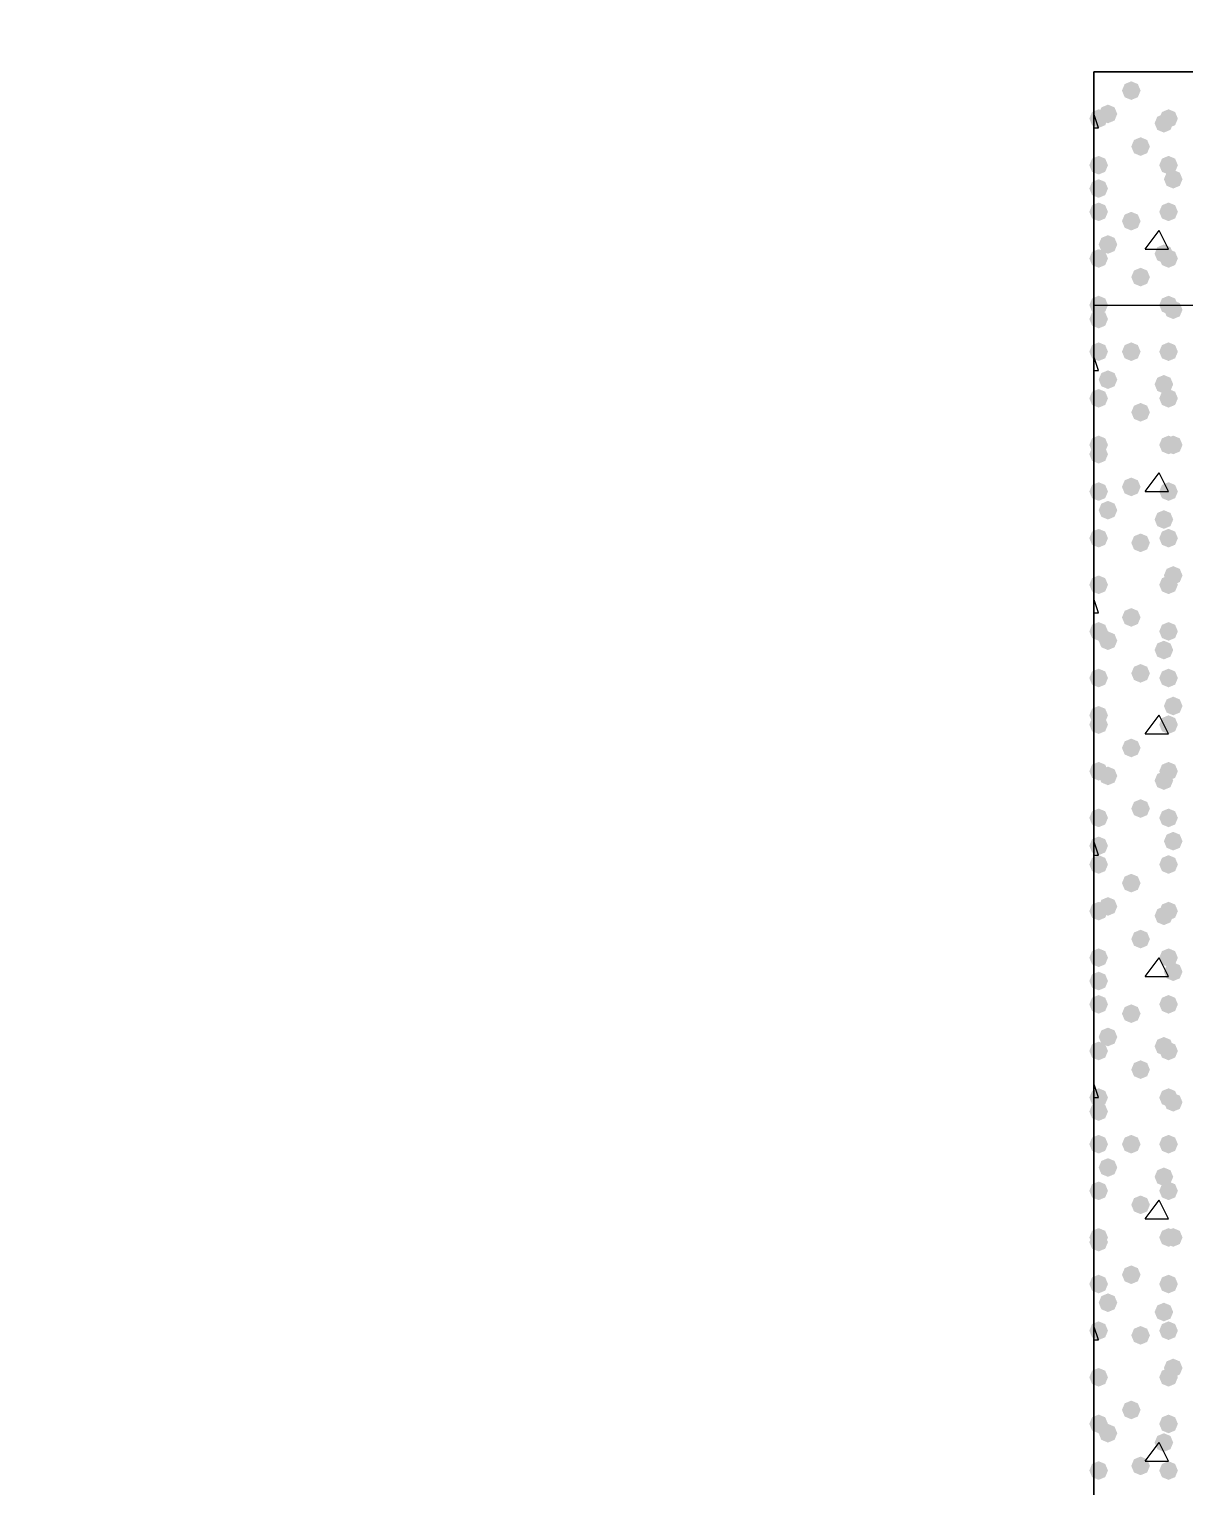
# Model space of a CAD drawing. Header units: millimetres. Extents: x 0 to 420, y 0 to 297.
# Drawn here: x 206.44 to 216.94, y 114.45 to 127.69 of the extents above; entities that cross this region are included whole.
import ezdxf

# ---------------------------------------------------------------- set-up
doc = ezdxf.new("R2010")
doc.units = ezdxf.units.MM
doc.layers.get('0').update_dxf_attribs({"linetype": 'CONTINUOUS'})

msp = doc.modelspace()

# ---------------------------------------------------------------- hatches: boundary and pattern name
at = {"true_color": 0x000007}
for points in [[(216.535, 127.127), (216.510129, 127.067204), (216.450333, 127.042333), (216.390537, 127.067204), (216.365667, 127.127), (216.390537, 127.186796), (216.450333, 127.211667), (216.510129, 127.186796)], [(216.238667, 126.873), (216.213796, 126.813204), (216.154, 126.788333), (216.094204, 126.813204), (216.069333, 126.873), (216.094204, 126.932796), (216.154, 126.957667), (216.213796, 126.932796)], [(216.323333, 126.915333), (216.298463, 126.855538), (216.238667, 126.830667), (216.178871, 126.855538), (216.154, 126.915333), (216.178871, 126.975129), (216.238667, 127), (216.298462, 126.975129)], [(216.873667, 126.873), (216.848796, 126.813204), (216.789, 126.788333), (216.729204, 126.813204), (216.704333, 126.873), (216.729204, 126.932796), (216.789, 126.957667), (216.848796, 126.932796)], [(216.831333, 126.830667), (216.806462, 126.770871), (216.746667, 126.746), (216.686871, 126.770871), (216.662, 126.830667), (216.686871, 126.890462), (216.746667, 126.915333), (216.806462, 126.890463)], [(216.619667, 126.619), (216.594796, 126.559204), (216.535, 126.534333), (216.475204, 126.559204), (216.450333, 126.619), (216.475204, 126.678796), (216.535, 126.703667), (216.594796, 126.678796)], [(216.238667, 126.449667), (216.213796, 126.389871), (216.154, 126.365), (216.094204, 126.389871), (216.069333, 126.449667), (216.094204, 126.509462), (216.154, 126.534333), (216.213796, 126.509463)], [(216.873667, 126.449667), (216.848796, 126.389871), (216.789, 126.365), (216.729204, 126.389871), (216.704333, 126.449667), (216.729204, 126.509462), (216.789, 126.534333), (216.848796, 126.509463)], [(216.238667, 126.238), (216.213796, 126.178204), (216.154, 126.153333), (216.094204, 126.178204), (216.069333, 126.238), (216.094204, 126.297796), (216.154, 126.322667), (216.213796, 126.297796)], [(216.916, 126.322667), (216.891129, 126.262871), (216.831333, 126.238), (216.771538, 126.262871), (216.746667, 126.322667), (216.771537, 126.382462), (216.831333, 126.407333), (216.891129, 126.382463)], [(216.238667, 126.026333), (216.213796, 125.966537), (216.154, 125.941667), (216.094204, 125.966537), (216.069333, 126.026333), (216.094204, 126.086129), (216.154, 126.111), (216.213796, 126.086129)], [(216.535, 125.941667), (216.510129, 125.881871), (216.450333, 125.857), (216.390537, 125.881871), (216.365667, 125.941667), (216.390537, 126.001462), (216.450333, 126.026333), (216.510129, 126.001463)], [(216.873667, 126.026333), (216.848796, 125.966537), (216.789, 125.941667), (216.729204, 125.966537), (216.704333, 126.026333), (216.729204, 126.086129), (216.789, 126.111), (216.848796, 126.086129)], [(216.323333, 125.73), (216.298463, 125.670204), (216.238667, 125.645333), (216.178871, 125.670204), (216.154, 125.73), (216.178871, 125.789796), (216.238667, 125.814667), (216.298462, 125.789796)], [(216.238667, 125.603), (216.213796, 125.543204), (216.154, 125.518333), (216.094204, 125.543204), (216.069333, 125.603), (216.094204, 125.662796), (216.154, 125.687667), (216.213796, 125.662796)], [(216.831333, 125.645333), (216.806462, 125.585538), (216.746667, 125.560667), (216.686871, 125.585538), (216.662, 125.645333), (216.686871, 125.705129), (216.746667, 125.73), (216.806462, 125.705129)], [(216.873667, 125.603), (216.848796, 125.543204), (216.789, 125.518333), (216.729204, 125.543204), (216.704333, 125.603), (216.729204, 125.662796), (216.789, 125.687667), (216.848796, 125.662796)], [(216.619667, 125.433667), (216.594796, 125.373871), (216.535, 125.349), (216.475204, 125.373871), (216.450333, 125.433667), (216.475204, 125.493462), (216.535, 125.518333), (216.594796, 125.493463)], [(216.238667, 125.179667), (216.213796, 125.119871), (216.154, 125.095), (216.094204, 125.119871), (216.069333, 125.179667), (216.094204, 125.239462), (216.154, 125.264333), (216.213796, 125.239463)], [(216.873667, 125.179667), (216.848796, 125.119871), (216.789, 125.095), (216.729204, 125.119871), (216.704333, 125.179667), (216.729204, 125.239462), (216.789, 125.264333), (216.848796, 125.239463)]]:
    msp.add_hatch(color=0, dxfattribs=at).paths.add_polyline_path(points, flags=0)
at = {"true_color": 0x000008}
for points in [[(216.238667, 125.052667), (216.213796, 124.992871), (216.154, 124.968), (216.094204, 124.992871), (216.069333, 125.052667), (216.094204, 125.112462), (216.154, 125.137333), (216.213796, 125.112463)], [(216.916, 125.137333), (216.891129, 125.077538), (216.831333, 125.052667), (216.771538, 125.077538), (216.746667, 125.137333), (216.771537, 125.197129), (216.831333, 125.222), (216.891129, 125.197129)], [(216.238667, 124.756333), (216.213796, 124.696537), (216.154, 124.671667), (216.094204, 124.696537), (216.069333, 124.756333), (216.094204, 124.816129), (216.154, 124.841), (216.213796, 124.816129)], [(216.535, 124.756333), (216.510129, 124.696537), (216.450333, 124.671667), (216.390537, 124.696537), (216.365667, 124.756333), (216.390537, 124.816129), (216.450333, 124.841), (216.510129, 124.816129)], [(216.873667, 124.756333), (216.848796, 124.696537), (216.789, 124.671667), (216.729204, 124.696537), (216.704333, 124.756333), (216.729204, 124.816129), (216.789, 124.841), (216.848796, 124.816129)], [(216.323333, 124.502333), (216.298463, 124.442537), (216.238667, 124.417667), (216.178871, 124.442537), (216.154, 124.502333), (216.178871, 124.562129), (216.238667, 124.587), (216.298462, 124.562129)], [(216.831333, 124.46), (216.806462, 124.400204), (216.746667, 124.375333), (216.686871, 124.400204), (216.662, 124.46), (216.686871, 124.519796), (216.746667, 124.544667), (216.806462, 124.519796)], [(216.238667, 124.333), (216.213796, 124.273204), (216.154, 124.248333), (216.094204, 124.273204), (216.069333, 124.333), (216.094204, 124.392796), (216.154, 124.417667), (216.213796, 124.392796)], [(216.873667, 124.333), (216.848796, 124.273204), (216.789, 124.248333), (216.729204, 124.273204), (216.704333, 124.333), (216.729204, 124.392796), (216.789, 124.417667), (216.848796, 124.392796)], [(216.619667, 124.206), (216.594796, 124.146204), (216.535, 124.121333), (216.475204, 124.146204), (216.450333, 124.206), (216.475204, 124.265796), (216.535, 124.290667), (216.594796, 124.265796)], [(216.238667, 123.909667), (216.213796, 123.849871), (216.154, 123.825), (216.094204, 123.849871), (216.069333, 123.909667), (216.094204, 123.969462), (216.154, 123.994333), (216.213796, 123.969463)], [(216.238667, 123.825), (216.213796, 123.765204), (216.154, 123.740333), (216.094204, 123.765204), (216.069333, 123.825), (216.094204, 123.884796), (216.154, 123.909667), (216.213796, 123.884796)], [(216.873667, 123.909667), (216.848796, 123.849871), (216.789, 123.825), (216.729204, 123.849871), (216.704333, 123.909667), (216.729204, 123.969462), (216.789, 123.994333), (216.848796, 123.969463)], [(216.916, 123.909667), (216.891129, 123.849871), (216.831333, 123.825), (216.771538, 123.849871), (216.746667, 123.909667), (216.771537, 123.969462), (216.831333, 123.994333), (216.891129, 123.969463)], [(216.238667, 123.486333), (216.213796, 123.426537), (216.154, 123.401667), (216.094204, 123.426537), (216.069333, 123.486333), (216.094204, 123.546129), (216.154, 123.571), (216.213796, 123.546129)], [(216.535, 123.528667), (216.510129, 123.468871), (216.450333, 123.444), (216.390537, 123.468871), (216.365667, 123.528667), (216.390537, 123.588462), (216.450333, 123.613333), (216.510129, 123.588463)], [(216.873667, 123.486333), (216.848796, 123.426537), (216.789, 123.401667), (216.729204, 123.426537), (216.704333, 123.486333), (216.729204, 123.546129), (216.789, 123.571), (216.848796, 123.546129)], [(216.323333, 123.317), (216.298463, 123.257204), (216.238667, 123.232333), (216.178871, 123.257204), (216.154, 123.317), (216.178871, 123.376796), (216.238667, 123.401667), (216.298462, 123.376796)], [(216.831333, 123.232333), (216.806462, 123.172537), (216.746667, 123.147667), (216.686871, 123.172537), (216.662, 123.232333), (216.686871, 123.292129), (216.746667, 123.317), (216.806462, 123.292129)], [(216.238667, 123.063), (216.213796, 123.003204), (216.154, 122.978333), (216.094204, 123.003204), (216.069333, 123.063), (216.094204, 123.122796), (216.154, 123.147667), (216.213796, 123.122796)], [(216.619667, 123.020667), (216.594796, 122.960871), (216.535, 122.936), (216.475204, 122.960871), (216.450333, 123.020667), (216.475204, 123.080462), (216.535, 123.105333), (216.594796, 123.080463)], [(216.873667, 123.063), (216.848796, 123.003204), (216.789, 122.978333), (216.729204, 123.003204), (216.704333, 123.063), (216.729204, 123.122796), (216.789, 123.147667), (216.848796, 123.122796)], [(216.238667, 122.639667), (216.213796, 122.579871), (216.154, 122.555), (216.094204, 122.579871), (216.069333, 122.639667), (216.094204, 122.699462), (216.154, 122.724333), (216.213796, 122.699463)], [(216.238667, 122.639667), (216.213796, 122.579871), (216.154, 122.555), (216.094204, 122.579871), (216.069333, 122.639667), (216.094204, 122.699462), (216.154, 122.724333), (216.213796, 122.699463)], [(216.873667, 122.639667), (216.848796, 122.579871), (216.789, 122.555), (216.729204, 122.579871), (216.704333, 122.639667), (216.729204, 122.699462), (216.789, 122.724333), (216.848796, 122.699463)], [(216.916, 122.724333), (216.891129, 122.664537), (216.831333, 122.639667), (216.771538, 122.664537), (216.746667, 122.724333), (216.771537, 122.784129), (216.831333, 122.809), (216.891129, 122.784129)], [(216.535, 122.343333), (216.510129, 122.283537), (216.450333, 122.258667), (216.390537, 122.283537), (216.365667, 122.343333), (216.390537, 122.403129), (216.450333, 122.428), (216.510129, 122.403129)], [(216.238667, 122.216333), (216.213796, 122.156537), (216.154, 122.131667), (216.094204, 122.156537), (216.069333, 122.216333), (216.094204, 122.276129), (216.154, 122.301), (216.213796, 122.276129)], [(216.323333, 122.131667), (216.298463, 122.071871), (216.238667, 122.047), (216.178871, 122.071871), (216.154, 122.131667), (216.178871, 122.191462), (216.238667, 122.216333), (216.298462, 122.191463)], [(216.873667, 122.216333), (216.848796, 122.156537), (216.789, 122.131667), (216.729204, 122.156537), (216.704333, 122.216333), (216.729204, 122.276129), (216.789, 122.301), (216.848796, 122.276129)], [(216.831333, 122.047), (216.806462, 121.987204), (216.746667, 121.962333), (216.686871, 121.987204), (216.662, 122.047), (216.686871, 122.106796), (216.746667, 122.131667), (216.806462, 122.106796)], [(216.619667, 121.835333), (216.594796, 121.775538), (216.535, 121.750667), (216.475204, 121.775538), (216.450333, 121.835333), (216.475204, 121.895129), (216.535, 121.92), (216.594796, 121.895129)], [(216.238667, 121.793), (216.213796, 121.733204), (216.154, 121.708333), (216.094204, 121.733204), (216.069333, 121.793), (216.094204, 121.852796), (216.154, 121.877667), (216.213796, 121.852796)], [(216.873667, 121.793), (216.848796, 121.733204), (216.789, 121.708333), (216.729204, 121.733204), (216.704333, 121.793), (216.729204, 121.852796), (216.789, 121.877667), (216.848796, 121.852796)], [(216.238667, 121.454333), (216.213796, 121.394537), (216.154, 121.369667), (216.094204, 121.394537), (216.069333, 121.454333), (216.094204, 121.514129), (216.154, 121.539), (216.213796, 121.514129)], [(216.916, 121.539), (216.891129, 121.479204), (216.831333, 121.454333), (216.771538, 121.479204), (216.746667, 121.539), (216.771537, 121.598796), (216.831333, 121.623667), (216.891129, 121.598796)], [(216.238667, 121.369667), (216.213796, 121.309871), (216.154, 121.285), (216.094204, 121.309871), (216.069333, 121.369667), (216.094204, 121.429462), (216.154, 121.454333), (216.213796, 121.429463)], [(216.873667, 121.369667), (216.848796, 121.309871), (216.789, 121.285), (216.729204, 121.309871), (216.704333, 121.369667), (216.729204, 121.429462), (216.789, 121.454333), (216.848796, 121.429463)], [(216.535, 121.158), (216.510129, 121.098204), (216.450333, 121.073333), (216.390537, 121.098204), (216.365667, 121.158), (216.390537, 121.217796), (216.450333, 121.242667), (216.510129, 121.217796)], [(216.238667, 120.946333), (216.213796, 120.886537), (216.154, 120.861667), (216.094204, 120.886537), (216.069333, 120.946333), (216.094204, 121.006129), (216.154, 121.031), (216.213796, 121.006129)], [(216.323333, 120.904), (216.298463, 120.844204), (216.238667, 120.819333), (216.178871, 120.844204), (216.154, 120.904), (216.178871, 120.963796), (216.238667, 120.988667), (216.298462, 120.963796)], [(216.873667, 120.946333), (216.848796, 120.886537), (216.789, 120.861667), (216.729204, 120.886537), (216.704333, 120.946333), (216.729204, 121.006129), (216.789, 121.031), (216.848796, 121.006129)], [(216.831333, 120.861667), (216.806462, 120.801871), (216.746667, 120.777), (216.686871, 120.801871), (216.662, 120.861667), (216.686871, 120.921462), (216.746667, 120.946333), (216.806462, 120.921463)], [(216.238667, 120.523), (216.213796, 120.463204), (216.154, 120.438333), (216.094204, 120.463204), (216.069333, 120.523), (216.094204, 120.582796), (216.154, 120.607667), (216.213796, 120.582796)], [(216.619667, 120.607667), (216.594796, 120.547871), (216.535, 120.523), (216.475204, 120.547871), (216.450333, 120.607667), (216.475204, 120.667462), (216.535, 120.692333), (216.594796, 120.667463)], [(216.873667, 120.523), (216.848796, 120.463204), (216.789, 120.438333), (216.729204, 120.463204), (216.704333, 120.523), (216.729204, 120.582796), (216.789, 120.607667), (216.848796, 120.582796)], [(216.238667, 120.269), (216.213796, 120.209204), (216.154, 120.184333), (216.094204, 120.209204), (216.069333, 120.269), (216.094204, 120.328796), (216.154, 120.353667), (216.213796, 120.328796)], [(216.916, 120.311333), (216.891129, 120.251537), (216.831333, 120.226667), (216.771538, 120.251537), (216.746667, 120.311333), (216.771537, 120.371129), (216.831333, 120.396), (216.891129, 120.371129)], [(216.238667, 120.099667), (216.213796, 120.039871), (216.154, 120.015), (216.094204, 120.039871), (216.069333, 120.099667), (216.094204, 120.159462), (216.154, 120.184333), (216.213796, 120.159463)], [(216.873667, 120.099667), (216.848796, 120.039871), (216.789, 120.015), (216.729204, 120.039871), (216.704333, 120.099667), (216.729204, 120.159462), (216.789, 120.184333), (216.848796, 120.159463)], [(216.535, 119.930333), (216.510129, 119.870538), (216.450333, 119.845667), (216.390537, 119.870538), (216.365667, 119.930333), (216.390537, 119.990129), (216.450333, 120.015), (216.510129, 119.990129)], [(216.323333, 119.718667), (216.298463, 119.658871), (216.238667, 119.634), (216.178871, 119.658871), (216.154, 119.718667), (216.178871, 119.778462), (216.238667, 119.803333), (216.298462, 119.778463)], [(216.238667, 119.676333), (216.213796, 119.616537), (216.154, 119.591667), (216.094204, 119.616537), (216.069333, 119.676333), (216.094204, 119.736129), (216.154, 119.761), (216.213796, 119.736129)], [(216.831333, 119.634), (216.806462, 119.574204), (216.746667, 119.549333), (216.686871, 119.574204), (216.662, 119.634), (216.686871, 119.693796), (216.746667, 119.718667), (216.806462, 119.693796)], [(216.873667, 119.676333), (216.848796, 119.616537), (216.789, 119.591667), (216.729204, 119.616537), (216.704333, 119.676333), (216.729204, 119.736129), (216.789, 119.761), (216.848796, 119.736129)], [(216.619667, 119.422333), (216.594796, 119.362537), (216.535, 119.337667), (216.475204, 119.362537), (216.450333, 119.422333), (216.475204, 119.482129), (216.535, 119.507), (216.594796, 119.482129)], [(216.238667, 119.253), (216.213796, 119.193204), (216.154, 119.168333), (216.094204, 119.193204), (216.069333, 119.253), (216.094204, 119.312796), (216.154, 119.337667), (216.213796, 119.312796)], [(216.873667, 119.253), (216.848796, 119.193204), (216.789, 119.168333), (216.729204, 119.193204), (216.704333, 119.253), (216.729204, 119.312796), (216.789, 119.337667), (216.848796, 119.312796)], [(216.916, 119.126), (216.891129, 119.066204), (216.831333, 119.041333), (216.771538, 119.066204), (216.746667, 119.126), (216.771537, 119.185796), (216.831333, 119.210667), (216.891129, 119.185796)], [(216.238667, 119.041333), (216.213796, 118.981538), (216.154, 118.956667), (216.094204, 118.981538), (216.069333, 119.041333), (216.094204, 119.101129), (216.154, 119.126), (216.213796, 119.101129)], [(216.238667, 118.829667), (216.213796, 118.769871), (216.154, 118.745), (216.094204, 118.769871), (216.069333, 118.829667), (216.094204, 118.889462), (216.154, 118.914333), (216.213796, 118.889463)], [(216.873667, 118.829667), (216.848796, 118.769871), (216.789, 118.745), (216.729204, 118.769871), (216.704333, 118.829667), (216.729204, 118.889462), (216.789, 118.914333), (216.848796, 118.889463)], [(216.535, 118.745), (216.510129, 118.685204), (216.450333, 118.660333), (216.390537, 118.685204), (216.365667, 118.745), (216.390537, 118.804796), (216.450333, 118.829667), (216.510129, 118.804796)], [(216.323333, 118.533333), (216.298463, 118.473537), (216.238667, 118.448667), (216.178871, 118.473537), (216.154, 118.533333), (216.178871, 118.593129), (216.238667, 118.618), (216.298462, 118.593129)], [(216.238667, 118.406333), (216.213796, 118.346537), (216.154, 118.321667), (216.094204, 118.346537), (216.069333, 118.406333), (216.094204, 118.466129), (216.154, 118.491), (216.213796, 118.466129)], [(216.831333, 118.448667), (216.806462, 118.388871), (216.746667, 118.364), (216.686871, 118.388871), (216.662, 118.448667), (216.686871, 118.508462), (216.746667, 118.533333), (216.806462, 118.508463)], [(216.873667, 118.406333), (216.848796, 118.346537), (216.789, 118.321667), (216.729204, 118.346537), (216.704333, 118.406333), (216.729204, 118.466129), (216.789, 118.491), (216.848796, 118.466129)], [(216.619667, 118.237), (216.594796, 118.177204), (216.535, 118.152333), (216.475204, 118.177204), (216.450333, 118.237), (216.475204, 118.296796), (216.535, 118.321667), (216.594796, 118.296796)], [(216.238667, 117.983), (216.213796, 117.923204), (216.154, 117.898333), (216.094204, 117.923204), (216.069333, 117.983), (216.094204, 118.042796), (216.154, 118.067667), (216.213796, 118.042796)], [(216.873667, 117.983), (216.848796, 117.923204), (216.789, 117.898333), (216.729204, 117.923204), (216.704333, 117.983), (216.729204, 118.042796), (216.789, 118.067667), (216.848796, 118.042796)], [(216.916, 117.940667), (216.891129, 117.880871), (216.831333, 117.856), (216.771538, 117.880871), (216.746667, 117.940667), (216.771537, 118.000462), (216.831333, 118.025333), (216.891129, 118.000463)], [(216.238667, 117.856), (216.213796, 117.796204), (216.154, 117.771333), (216.094204, 117.796204), (216.069333, 117.856), (216.094204, 117.915796), (216.154, 117.940667), (216.213796, 117.915796)], [(216.238667, 117.559667), (216.213796, 117.499871), (216.154, 117.475), (216.094204, 117.499871), (216.069333, 117.559667), (216.094204, 117.619462), (216.154, 117.644333), (216.213796, 117.619463)], [(216.535, 117.559667), (216.510129, 117.499871), (216.450333, 117.475), (216.390537, 117.499871), (216.365667, 117.559667), (216.390537, 117.619462), (216.450333, 117.644333), (216.510129, 117.619463)], [(216.873667, 117.559667), (216.848796, 117.499871), (216.789, 117.475), (216.729204, 117.499871), (216.704333, 117.559667), (216.729204, 117.619462), (216.789, 117.644333), (216.848796, 117.619463)], [(216.323333, 117.348), (216.298463, 117.288204), (216.238667, 117.263333), (216.178871, 117.288204), (216.154, 117.348), (216.178871, 117.407796), (216.238667, 117.432667), (216.298462, 117.407796)], [(216.831333, 117.263333), (216.806462, 117.203537), (216.746667, 117.178667), (216.686871, 117.203537), (216.662, 117.263333), (216.686871, 117.323129), (216.746667, 117.348), (216.806462, 117.323129)], [(216.238667, 117.136333), (216.213796, 117.076537), (216.154, 117.051667), (216.094204, 117.076537), (216.069333, 117.136333), (216.094204, 117.196129), (216.154, 117.221), (216.213796, 117.196129)], [(216.873667, 117.136333), (216.848796, 117.076537), (216.789, 117.051667), (216.729204, 117.076537), (216.704333, 117.136333), (216.729204, 117.196129), (216.789, 117.221), (216.848796, 117.196129)], [(216.619667, 117.009333), (216.594796, 116.949537), (216.535, 116.924667), (216.475204, 116.949537), (216.450333, 117.009333), (216.475204, 117.069129), (216.535, 117.094), (216.594796, 117.069129)], [(216.238667, 116.713), (216.213796, 116.653204), (216.154, 116.628333), (216.094204, 116.653204), (216.069333, 116.713), (216.094204, 116.772796), (216.154, 116.797667), (216.213796, 116.772796)], [(216.238667, 116.670667), (216.213796, 116.610871), (216.154, 116.586), (216.094204, 116.610871), (216.069333, 116.670667), (216.094204, 116.730462), (216.154, 116.755333), (216.213796, 116.730463)], [(216.873667, 116.713), (216.848796, 116.653204), (216.789, 116.628333), (216.729204, 116.653204), (216.704333, 116.713), (216.729204, 116.772796), (216.789, 116.797667), (216.848796, 116.772796)], [(216.916, 116.713), (216.891129, 116.653204), (216.831333, 116.628333), (216.771538, 116.653204), (216.746667, 116.713), (216.771537, 116.772796), (216.831333, 116.797667), (216.891129, 116.772796)], [(216.238667, 116.289667), (216.213796, 116.229871), (216.154, 116.205), (216.094204, 116.229871), (216.069333, 116.289667), (216.094204, 116.349462), (216.154, 116.374333), (216.213796, 116.349463)], [(216.535, 116.374333), (216.510129, 116.314537), (216.450333, 116.289667), (216.390537, 116.314537), (216.365667, 116.374333), (216.390537, 116.434129), (216.450333, 116.459), (216.510129, 116.434129)], [(216.873667, 116.289667), (216.848796, 116.229871), (216.789, 116.205), (216.729204, 116.229871), (216.704333, 116.289667), (216.729204, 116.349462), (216.789, 116.374333), (216.848796, 116.349463)], [(216.323333, 116.120333), (216.298463, 116.060538), (216.238667, 116.035667), (216.178871, 116.060538), (216.154, 116.120333), (216.178871, 116.180129), (216.238667, 116.205), (216.298462, 116.180129)], [(216.831333, 116.035667), (216.806462, 115.975871), (216.746667, 115.951), (216.686871, 115.975871), (216.662, 116.035667), (216.686871, 116.095462), (216.746667, 116.120333), (216.806462, 116.095463)], [(216.238667, 115.866333), (216.213796, 115.806537), (216.154, 115.781667), (216.094204, 115.806537), (216.069333, 115.866333), (216.094204, 115.926129), (216.154, 115.951), (216.213796, 115.926129)], [(216.619667, 115.824), (216.594796, 115.764204), (216.535, 115.739333), (216.475204, 115.764204), (216.450333, 115.824), (216.475204, 115.883796), (216.535, 115.908667), (216.594796, 115.883796)], [(216.873667, 115.866333), (216.848796, 115.806537), (216.789, 115.781667), (216.729204, 115.806537), (216.704333, 115.866333), (216.729204, 115.926129), (216.789, 115.951), (216.848796, 115.926129)], [(216.916, 115.527667), (216.891129, 115.467871), (216.831333, 115.443), (216.771538, 115.467871), (216.746667, 115.527667), (216.771537, 115.587462), (216.831333, 115.612333), (216.891129, 115.587463)], [(216.238667, 115.443), (216.213796, 115.383204), (216.154, 115.358333), (216.094204, 115.383204), (216.069333, 115.443), (216.094204, 115.502796), (216.154, 115.527667), (216.213796, 115.502796)], [(216.238667, 115.443), (216.213796, 115.383204), (216.154, 115.358333), (216.094204, 115.383204), (216.069333, 115.443), (216.094204, 115.502796), (216.154, 115.527667), (216.213796, 115.502796)], [(216.873667, 115.443), (216.848796, 115.383204), (216.789, 115.358333), (216.729204, 115.383204), (216.704333, 115.443), (216.729204, 115.502796), (216.789, 115.527667), (216.848796, 115.502796)], [(216.535, 115.146667), (216.510129, 115.086871), (216.450333, 115.062), (216.390537, 115.086871), (216.365667, 115.146667), (216.390537, 115.206462), (216.450333, 115.231333), (216.510129, 115.206463)], [(216.238667, 115.019667), (216.213796, 114.959871), (216.154, 114.935), (216.094204, 114.959871), (216.069333, 115.019667), (216.094204, 115.079462), (216.154, 115.104333), (216.213796, 115.079463)], [(216.873667, 115.019667), (216.848796, 114.959871), (216.789, 114.935), (216.729204, 114.959871), (216.704333, 115.019667), (216.729204, 115.079462), (216.789, 115.104333), (216.848796, 115.079463)], [(216.323333, 114.935), (216.298463, 114.875204), (216.238667, 114.850333), (216.178871, 114.875204), (216.154, 114.935), (216.178871, 114.994796), (216.238667, 115.019667), (216.298462, 114.994796)], [(216.831333, 114.850333), (216.806462, 114.790538), (216.746667, 114.765667), (216.686871, 114.790538), (216.662, 114.850333), (216.686871, 114.910129), (216.746667, 114.935), (216.806462, 114.910129)], [(216.238667, 114.596333), (216.213796, 114.536537), (216.154, 114.511667), (216.094204, 114.536537), (216.069333, 114.596333), (216.094204, 114.656129), (216.154, 114.681), (216.213796, 114.656129)], [(216.619667, 114.638667), (216.594796, 114.578871), (216.535, 114.554), (216.475204, 114.578871), (216.450333, 114.638667), (216.475204, 114.698462), (216.535, 114.723333), (216.594796, 114.698463)], [(216.873667, 114.596333), (216.848796, 114.536537), (216.789, 114.511667), (216.729204, 114.536537), (216.704333, 114.596333), (216.729204, 114.656129), (216.789, 114.681), (216.848796, 114.656129)]]:
    msp.add_hatch(color=0, dxfattribs=at).paths.add_polyline_path(points, flags=0)

# ---------------------------------------------------------------- linework, layer by layer
at = {"color": 0, "true_color": 0x0000fd}
msp.add_lwpolyline([(216.111667, 127.296333), (378.544667, 127.296333), (378.544667, 146.346333), (34.586333, 146.346333), (34.586333, 127.296333), (197.019333, 127.296333), (197.019333, 106.087333), (216.111667, 106.087333)], close=True, dxfattribs=at)
at = {"color": 0, "true_color": 0x000007}
msp.add_lwpolyline([(216.111667, 127.296333), (216.111667, 125.179667), (218.228333, 125.179667), (218.228333, 127.296333)], close=True, dxfattribs=at)
for points in [[(216.154, 126.788333), (216.111667, 126.915333)], [(216.111667, 126.788333), (216.154, 126.788333)], [(216.577333, 125.687667), (216.704333, 125.857)], [(216.789, 125.687667), (216.704333, 125.857)], [(216.577333, 125.687667), (216.789, 125.687667)], [(216.111667, 125.179667), (216.111667, 106.087333)]]:
    msp.add_lwpolyline(points, dxfattribs=at)
at = {"color": 0, "true_color": 0x000008}
for points in [[(216.154, 124.587), (216.111667, 124.714)], [(216.111667, 124.587), (216.154, 124.587)], [(216.577333, 123.486333), (216.704333, 123.655667)], [(216.789, 123.486333), (216.704333, 123.655667)], [(216.577333, 123.486333), (216.789, 123.486333)], [(216.154, 122.385667), (216.111667, 122.512667)], [(216.111667, 122.385667), (216.154, 122.385667)], [(216.577333, 121.285), (216.704333, 121.454333)], [(216.789, 121.285), (216.704333, 121.454333)], [(216.577333, 121.285), (216.789, 121.285)], [(216.154, 120.184333), (216.111667, 120.311333)], [(216.111667, 120.184333), (216.154, 120.184333)], [(216.577333, 119.083667), (216.704333, 119.253)], [(216.789, 119.083667), (216.704333, 119.253)], [(216.577333, 119.083667), (216.789, 119.083667)], [(216.154, 117.983), (216.111667, 118.11)], [(216.111667, 117.983), (216.154, 117.983)], [(216.577333, 116.882333), (216.704333, 117.051667)], [(216.789, 116.882333), (216.704333, 117.051667)], [(216.577333, 116.882333), (216.789, 116.882333)], [(216.154, 115.781667), (216.111667, 115.908667)], [(216.111667, 115.781667), (216.154, 115.781667)], [(216.577333, 114.681), (216.704333, 114.850333)], [(216.789, 114.681), (216.704333, 114.850333)], [(216.577333, 114.681), (216.789, 114.681)]]:
    msp.add_lwpolyline(points, dxfattribs=at)

doc.saveas('drawing.dxf')
